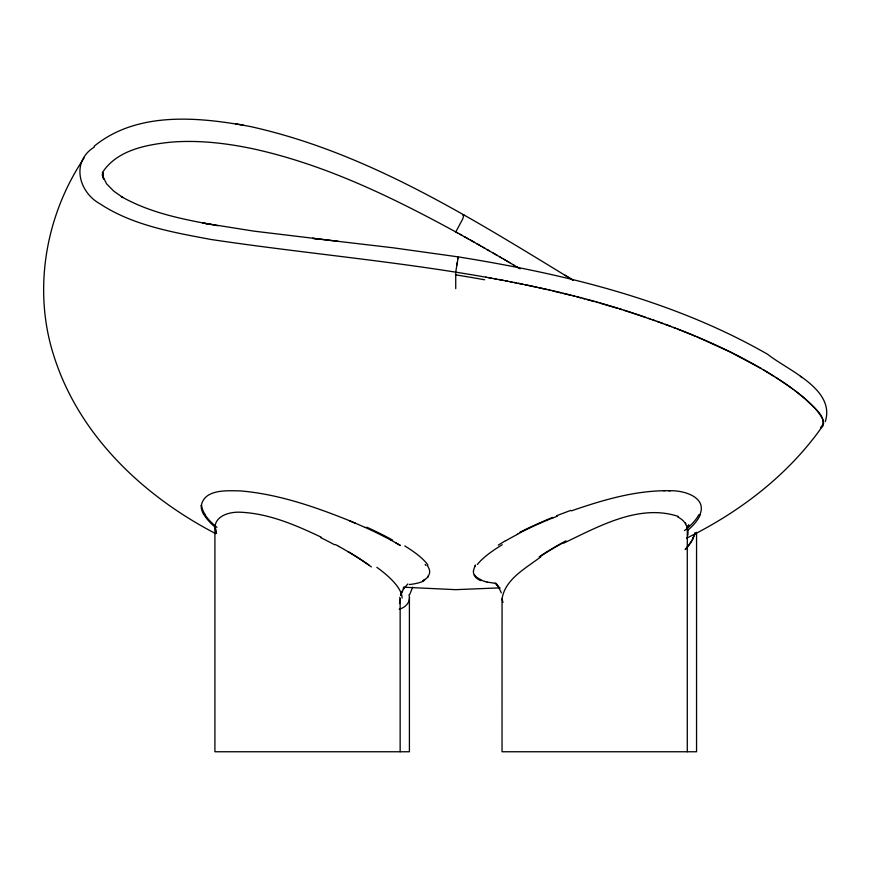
<?xml version="1.0" encoding="UTF-8"?>
<svg xmlns="http://www.w3.org/2000/svg" width="871" height="871" viewBox="0 0 871 871"><rect width="100%" height="100%" fill="white"/><g stroke="black" fill="none" stroke-linecap="round" stroke-linejoin="round"><path stroke-width="1.31" d="M455.729 288.639L455.74 271.992L458.255 256.891C565.225 274.06 673.152 300.038 767.863 354.421C787.493 370.208 835.637 389.043 825.294 421.586M540.717 556.874C526.138 568.121 505.071 578.954 502.055 598.845L502.034 751.76L696.55 751.76L696.55 532.257M201.321 505.474C204.543 488.773 227.647 490.721 240.505 490.906C278.285 494.129 314.562 506.661 349.543 520.716A130.106 27.055 19 0 1 355.194 523.166A130.498 27.502 19 0 0 349.434 520.749M458.255 256.891L393.071 247.789L312.656 238.36L320.539 239.253M102.724 173.122L102.364 175.387L102.822 172.512L102.8 177.063L102.68 174.45L103.605 179.034L103.018 176.737L106.654 183.923L113.938 191.282L123.04 197.597L121.385 196.606C150.879 213.449 184.881 219.688 217.913 225.72M456.861 265.078L457.297 262.421M457.917 258.676L458.113 257.576M409.773 594.349L412.745 587.098M399.408 603.592A93.077 26.827 19.8 0 0 399.724 602.808L399.952 601.981A95.581 27.534 20.2 0 0 400.192 599.096M401.999 591.267L400.551 595.437L404.111 587.751L403.175 589.123L407.857 583.951M687.11 529.122L688.58 525.082L687.72 527.401M699.99 514.532C707.23 496.938 683.321 490.286 670.343 490.754C636.353 489.992 603.2 499.889 571.387 510.874M474.826 566.03L475.424 564.974M94.34 147.036C70.714 161.636 78.662 192.066 99.925 203.792C132.882 225.491 172.839 232.296 210.934 239.471C356.577 261.256 506.062 268.638 646.249 317.577M102.288 172.763C116.943 149.91 146.611 144.597 171.772 142.082C198.86 140.013 226.09 143.149 252.59 148.701C325.351 164.532 392.919 197.575 457.863 233.08M84.095 158.032C44.835 216.291 32.118 292.406 55.004 359.353C80.731 437.111 144.423 496.633 215.714 533.64M686.49 538.202C739.991 511.996 789.05 474.434 823.215 425.2C824.206 422.489 822.921 419.604 821.669 417.22C814.973 406.158 804.477 398.101 794.45 390.241M687.981 526.781L688.983 525.224L687.219 527.924M686.925 528.436L688.983 525.224M428.107 576.842L427.846 577.201M822.757 426.028L820.83 427.639M94.166 146.219C137.357 110.9 199.067 116.986 250.315 126.535C367.921 152.512 471.516 218.36 573.031 280.157M462.871 215.442L463.873 214.876L462.784 218.871L455.783 231.926L474.51 242.367M498.277 545.094L505.354 540.793M820.515 427.792C829.834 418.167 811.62 406.006 805.653 399.277C796.301 391.155 786.143 384.002 775.713 377.317M563.57 543.188C598.355 526.715 639.249 503.253 678.498 516.525M517.309 534.228L521.032 532.323M553.455 517.712L557.32 516.176M399.756 609.003C405.821 607.403 411.232 601.36 408.967 594.839M500.139 587.849L455.729 589.667L403.338 587.196M663.321 490.645L665.128 490.634M668.645 490.689L670.343 490.754M496.568 583.559L487.15 582.078M338.155 241.278L254.027 231.153L202.693 222.987L210.924 224.5M243.684 125.228L235.529 123.769M485.844 277.109L486.388 277.207M491.277 278.099L488.566 277.609M493.999 278.611L496.165 279.014M498.876 279.526L503.209 280.353M507.532 281.191L505.365 280.767M509.687 281.616L511.843 282.052M513.999 282.476L516.155 282.912M518.31 283.358L522.6 284.24M524.745 284.686L536.482 287.212M538.605 287.691L546.901 289.564M548.926 290.032L550.94 290.5M552.965 290.968L560.989 292.885M562.993 293.375L570.941 295.356M572.922 295.857L574.893 296.369M576.863 296.869L580.794 297.893M582.753 298.415L584.702 298.938M586.651 299.461L594.403 301.573M596.33 302.117L598.257 302.651M600.173 303.195L617.397 308.258M484.581 581.403L480.28 579.814M619.673 308.955L621.938 309.651M624.224 310.37C683.245 329.271 741.896 352.646 792.621 388.88M648.405 318.307L650.55 319.058M652.684 319.799L654.807 320.55M656.919 321.301L663.201 323.566M665.27 324.328L671.432 326.636M673.468 327.409L675.482 328.182M677.496 328.966L695.047 336.043M696.942 336.837L730.431 352.091L761.254 368.531M355.292 523.144L364.982 527.401M321.105 537.124C295.857 525.18 269.302 513.607 241.017 512.257C230.63 511.538 214.887 515.24 214.908 528.185L214.908 751.76L409.414 751.76L409.403 597.658M335.389 544.517L338.721 546.346M459.942 234.223L462.022 235.377M464.101 236.531L468.271 238.861M470.351 240.026L501.511 257.881M476.589 243.553L480.748 245.916M482.828 247.103L484.907 248.289M486.987 249.476L489.067 250.674M493.215 253.069L497.363 255.464M500.03 257.021L505.648 260.287M503.405 258.981L509.775 262.715M506.77 260.952L513.901 265.143M763.159 369.642L774.003 376.239M513.476 264.893L518.005 267.571M347.954 551.637L342.728 548.599A117.639 30.322 24.3 0 0 338.656 546.357M516.83 266.874L520.172 268.856M565.05 275.236L572.846 280.059M368.607 564.952L371.384 566.934M800.384 376.359L801.973 377.579M495.087 583.113L499.54 588.175L496.731 584.408L497.82 585.845M425.146 564.452L426.05 565.573M498.473 586.716L501.326 592.868M685.074 522.622L685.825 524.026L685.466 523.319M399.767 597.266L400.094 599.063M502.055 598.845L502.839 602.057A91.531 28.264 -19 0 0 502.981 602.492M473.367 571.147L473.508 572.759A116.028 28.743 -15.1 0 0 474.336 575.012M687.284 530.711L687.284 751.76M400.148 599.912L400.148 751.76M455.424 274.811A396.109 95.81 9.3 0 1 484.657 279.776M695.123 532.725A107.797 39.489 -20.6 0 1 692.739 538.387M693.055 538.289A116.3 43.463 -18.7 0 1 685.15 549.427M695.058 533.194A108.037 39.609 -20.4 0 1 692.859 538.354M693.327 538.234A116.42 43.67 -18.4 0 1 685.488 549.438M556.547 515.795A126.926 31.802 -17.9 0 1 570.875 510.373M519.845 532.301A131.053 30.583 -18.1 0 1 552.639 517.418M520.814 532.312A131.086 30.278 -18.1 0 1 553.325 517.668M505.779 540.76A131.761 29.701 -18.3 0 1 517.733 534.217M477.352 564.517A126.382 29.124 -18 0 1 502.251 544.734M473.508 571.104A119.719 29.44 -16.1 0 1 475.272 565.932M480.705 580.652A113.361 28.057 -14.8 0 1 474.216 575.056M480.857 579.618A113.742 27.948 -14.2 0 1 474.532 574.958M487.096 582.1A110.563 26.925 -13.8 0 1 484.526 581.425M700.338 514.478A130.846 41.852 -12.6 0 1 687.339 530.657M698.836 514.707A130.824 41.111 -13.5 0 1 684.475 530.613M205.262 514.75A124.433 36.724 16 0 1 201.669 505.561M203.672 514.467A124.324 36.909 15.2 0 1 201.201 505.441M216.933 527.347A130.051 39.032 14.5 0 1 204.935 514.674M215.257 527.249A130.04 39.358 14.1 0 1 203.901 514.511M423.818 580.881A109.779 26.065 14.7 0 1 409.348 584.528M424.667 579.77A111.477 25.553 14.8 0 1 422.99 580.609M424.743 579.792A111.227 25.509 14.9 0 1 423.077 580.63M427.715 577.157A112.936 25.945 15 0 1 424.427 579.683M427.552 565.9A117.639 27.164 15.6 0 1 427.89 576.341M404.797 545.954A126.763 28.667 17.3 0 1 427.911 565.127M395.619 542.731A130.737 27.437 18.9 0 1 400.399 545.507A131.02 27.763 18.8 0 0 395.586 542.72A131.009 27.219 19 0 0 390.546 539.922M365.069 527.39A131.891 27.197 19.1 0 1 390.513 539.922M366.854 527.216A131.924 28.09 18.9 0 1 392.603 540.085M399.887 609.058A86.665 26.38 17.6 0 1 399.201 609.308M216.498 533.313A107.721 39.456 20.6 0 1 215.442 528.359A107.95 39.576 20.5 0 0 216.356 533.106M376.849 567.304A109.496 31.302 21.2 0 1 402.097 598.083M348.215 551.615A119.109 30.333 24.3 0 1 368.934 564.985M347.899 551.648A119.131 30.158 24.4 0 1 368.542 564.941M320.582 537.538A114.395 30.202 24.2 0 1 334.606 544.778M539.16 556.852A117.672 34.187 -23.2 0 1 565.932 540.847M539.693 556.863A118.216 33.827 -23.2 0 1 562.775 542.949M685.521 524.135A104.193 40.708 -17.6 0 1 687.861 535.153M677.747 516.949A89.822 34.731 -21.1 0 1 684.824 522.731"/></g></svg>
